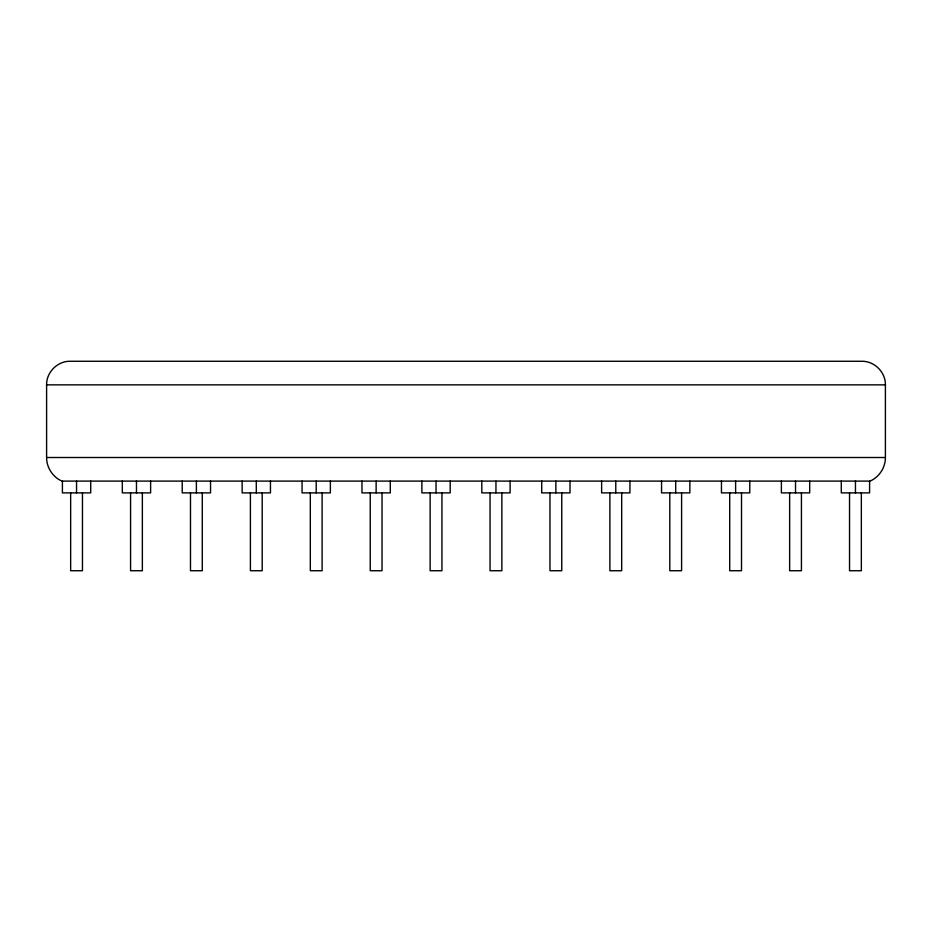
<?xml version="1.0" encoding="UTF-8"?>
<svg xmlns="http://www.w3.org/2000/svg" width="932" height="932" viewBox="0 0 932 932"><rect width="100%" height="100%" fill="white"/><g stroke="black" fill="none" stroke-linecap="round" stroke-linejoin="round"><path stroke-width="1.4" d="M885.4 457.507C885.482 467.491 879.226 477.126 870.069 481.098L61.931 481.098C52.774 477.126 46.518 467.491 46.6 457.507L46.6 384.858C46.332 372.252 57.574 360.999 70.191 361.267L861.809 361.267C874.426 360.999 885.668 372.252 885.4 384.858L885.4 457.507L46.6 457.507M46.6 384.858L885.4 384.858M869.591 481.098L869.591 492.888L841.293 492.888L841.293 481.098M861.343 492.888L861.343 570.733L849.541 570.733L849.541 492.888M855.448 481.098L855.448 492.888M809.687 481.098L809.687 492.888L781.377 492.888L781.377 481.098M801.427 492.888L801.427 570.733L789.637 570.733L789.637 492.888M795.532 481.098L795.532 492.888M749.771 481.098L749.771 492.888L721.461 492.888L721.461 481.098M741.511 492.888L741.511 570.733L729.721 570.733L729.721 492.888M735.616 481.098L735.616 492.888M689.855 481.098L689.855 492.888L661.545 492.888L661.545 481.098M681.595 492.888L681.595 570.733L669.805 570.733L669.805 492.888M675.7 481.098L675.7 492.888M629.939 481.098L629.939 492.888L601.629 492.888L601.629 481.098M621.679 492.888L621.679 570.733L609.889 570.733L609.889 492.888M615.784 481.098L615.784 492.888M570.023 481.098L570.023 492.888L541.713 492.888L541.713 481.098M561.763 492.888L561.763 570.733L549.973 570.733L549.973 492.888M555.868 481.098L555.868 492.888M510.107 481.098L510.107 492.888L481.809 492.888L481.809 481.098M501.859 492.888L501.859 570.733L490.057 570.733L490.057 492.888M495.952 481.098L495.952 492.888M450.191 481.098L450.191 492.888L421.893 492.888L421.893 481.098M441.943 492.888L441.943 570.733L430.141 570.733L430.141 492.888M436.048 481.098L436.048 492.888M390.287 481.098L390.287 492.888L361.977 492.888L361.977 481.098M382.027 492.888L382.027 570.733L370.237 570.733L370.237 492.888M376.132 481.098L376.132 492.888M330.371 481.098L330.371 492.888L302.061 492.888L302.061 481.098M322.111 492.888L322.111 570.733L310.321 570.733L310.321 492.888M316.216 481.098L316.216 492.888M270.455 481.098L270.455 492.888L242.145 492.888L242.145 481.098M262.195 492.888L262.195 570.733L250.405 570.733L250.405 492.888M256.3 481.098L256.3 492.888M210.539 481.098L210.539 492.888L182.229 492.888L182.229 481.098M202.279 492.888L202.279 570.733L190.489 570.733L190.489 492.888M196.384 481.098L196.384 492.888M150.623 481.098L150.623 492.888L122.313 492.888L122.313 481.098M142.363 492.888L142.363 570.733L130.573 570.733L130.573 492.888M136.468 481.098L136.468 492.888M90.707 481.098L90.707 492.888L62.409 492.888L62.409 481.098M82.459 492.888L82.459 570.733L70.657 570.733L70.657 492.888M76.552 481.098L76.552 492.888"/></g></svg>
